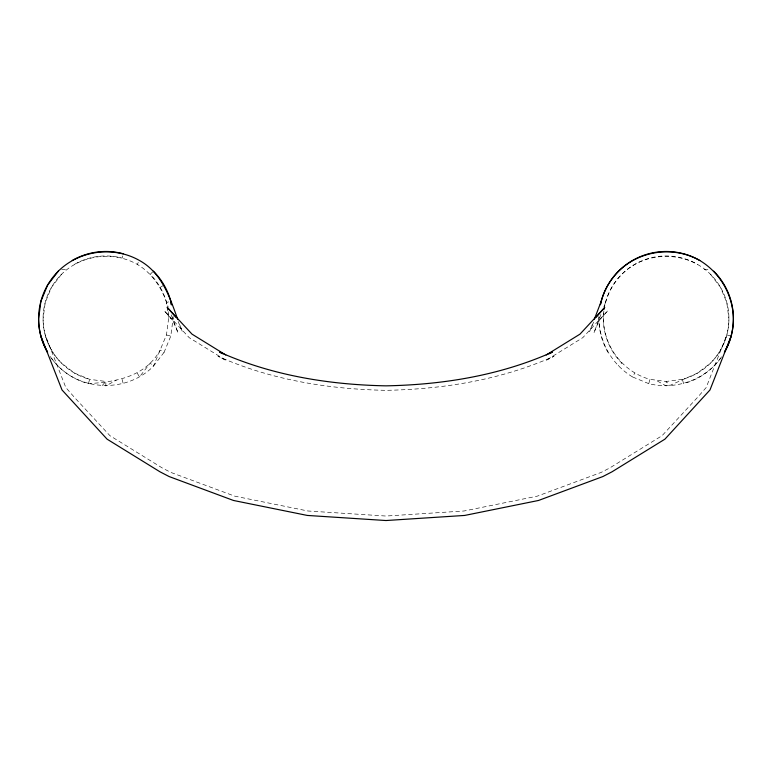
<?xml version="1.0" encoding="UTF-8"?>
<svg xmlns="http://www.w3.org/2000/svg" width="772" height="772" viewBox="0 0 772 772"><rect width="100%" height="100%" fill="white"/><g stroke="black" fill="none" stroke-linecap="round" stroke-linejoin="round"><path stroke-width="0.58" stroke-dasharray="3.86 2.9" d="M173.034 316.375A72.78 69.837 -20.9 0 1 173.073 318.711L170.786 336.11L164.069 352.331L160.19 350.092C145.368 376.755 116.215 381.928 88.433 383.655A67.241 67.241 0 0 1 50.083 356.297A72.78 69.837 -20.9 0 0 58.296 366.256C83.579 391.858 128.094 391.867 153.387 366.256L166.453 334.952L168.595 318.711A67.926 65.176 -20.9 0 0 168.055 310.508M88.433 383.655L89.6 379.332A62.754 62.754 0 0 1 61.461 274.33C81.185 254.828 113.117 250.62 137.213 264.362C153.088 273.674 162.863 289.596 168.122 306.831M122.661 255.928L122.082 258.089A62.754 62.754 0 0 0 74.459 264.362M604.109 309.34A67.926 65.176 20.9 0 1 621.788 274.33C645.392 250.437 686.935 250.437 710.539 274.33A62.754 62.754 0 0 1 682.4 379.332L683.567 383.655A67.241 67.241 0 0 0 721.917 356.297A72.78 69.837 20.9 0 1 713.704 366.256C696.682 382.709 671.727 389.397 648.76 383.655L649.918 379.332C623.158 371.998 603.559 346.454 603.405 318.711A67.926 65.176 20.9 0 1 603.945 310.508A62.754 62.754 0 0 0 621.788 363.081L618.247 365.774M592.23 324.78L589.663 331.477L593.851 321.548M600.954 314.455L593.861 332.993L599.072 320.621L607.921 310.547L582.821 337.644L545.466 360.698L554.016 356.268C501.182 379.882 443.562 389.223 386 390.333C328.438 389.223 270.818 379.882 217.984 356.268L226.534 360.698L189.179 337.644L164.079 310.547L172.928 320.621L178.139 332.993L171.046 314.455M603.878 306.831L605.547 302.47M137.213 264.362L138.333 262.422M648.76 383.655L632.538 376.939L634.787 373.059M61.461 274.33L51.492 287.329L45.22 302.47L43.087 318.711A67.926 65.176 -20.9 0 0 61.461 363.091L74.459 373.059L89.6 379.332L105.841 381.464L105.841 385.952L116.379 380.075M164.069 352.331L153.387 366.256L150.212 363.081L139.462 376.939L137.213 373.059M102.271 385.479L105.841 381.464M152.595 271.956L150.212 274.33A67.926 65.176 -20.9 0 1 167.891 309.34M160.19 287.329L163.095 285.65M710.539 274.33L720.508 287.329L726.78 302.47L728.913 318.711A67.926 65.176 20.9 0 1 710.539 363.091L697.541 373.059L669.729 385.479L666.159 381.464L649.918 379.332M168.624 301.891L166.453 302.47L168.595 318.711L173.073 318.711L172.619 315.227M682.4 379.332L666.159 381.464L666.159 385.952L655.621 380.075M61.635 269.399L67.888 269.399M704.112 269.399L710.365 269.399M731.113 336.11L726.78 334.952L706.168 387.563L697.309 397.648L662.096 435.659L609.687 467.996L601.137 472.425L537.331 496.135L464.097 510.987L386 516.043L307.903 510.987L234.669 496.135L170.863 472.425L162.313 467.996L109.904 435.659L74.691 397.648L65.832 387.563L45.22 334.952M166.453 334.952L170.786 336.11M632.538 376.939C612.235 364.76 599.323 342.382 598.927 318.711A72.78 69.837 20.9 0 1 598.966 316.375M178.149 321.548L182.337 331.477L179.77 324.78M122.082 379.332L123.24 383.655M607.931 352.331A67.241 67.241 0 0 1 598.966 316.385M604.109 309.35A62.754 62.754 0 0 1 697.541 264.362"/><path stroke-width="1.16" d="M594.372 319.183L601.214 301.312M731.113 336.11L709.989 389.957L664.933 439.152L611.984 471.827L602.816 476.575L538.518 500.468L464.705 515.435L386 520.531L307.295 515.435L233.482 500.468L169.184 476.575L160.016 471.827L107.067 439.152L62.011 389.957L40.887 336.11M58.296 271.165L47.613 285.09L40.887 301.312L38.6 318.711A72.78 69.837 -20.9 0 0 47.613 352.331A67.241 67.241 0 0 1 58.296 271.165C79.429 250.263 113.629 245.757 139.462 260.482C161.502 272.622 169.763 296.921 177.628 319.183M596.032 317.331L604.737 307.43L579.994 334.141L546.238 354.975M549.278 353.701L552.337 352.128C500.024 375.491 442.983 384.745 386 385.846C329.017 384.745 271.976 375.491 219.663 352.128L222.722 353.701M699.779 260.482C673.956 245.757 639.756 250.263 618.613 271.165A72.78 69.837 20.9 0 0 600.394 304.708A67.241 67.241 0 0 1 699.779 260.482C720.083 272.661 733.004 295.039 733.4 318.711A72.78 69.837 20.9 0 1 724.387 352.331A67.241 67.241 0 0 0 713.704 271.165M225.762 354.975L192.006 334.141L167.263 307.43L175.968 317.331M170.786 301.312L171.249 304.786M153.387 271.165A72.78 69.837 -20.9 0 1 171.606 304.708M72.221 260.482A67.241 67.241 0 0 1 123.24 253.766"/></g></svg>
